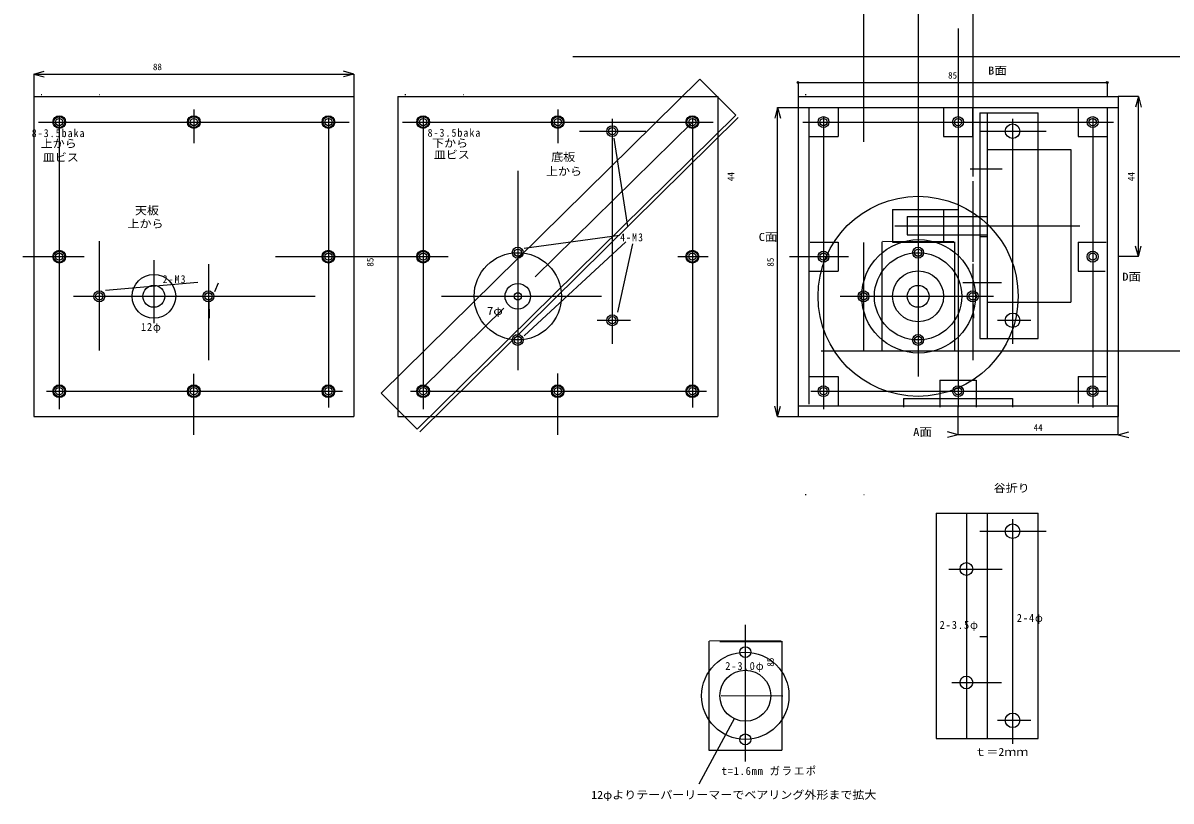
# Model space of a CAD drawing. Units: millimetres on the paper. Extents: x -348 to 253, y -229 to 176.
# Drawn here: x -327.4 to -11.9, y -228.6 to -14.6 of the extents above; entities that cross this region are included whole.
import ezdxf
from ezdxf.enums import TextEntityAlignment as Align

# ---------------------------------------------------------------- set-up
doc = ezdxf.new("R2010")
doc.units = ezdxf.units.MM
doc.header["$PDMODE"] = 32
doc.header["$PDSIZE"] = 0.5
doc.layers.add('0-0', color=7, linetype='Continuous', lineweight=25)
doc.styles.add('ＭＳ ゴシック', font='')
doc.styles.get('ＭＳ ゴシック').set_extended_font_data('MS Gothic')

msp = doc.modelspace()

# ---------------------------------------------------------------- linework, layer by layer
at = {"layer": '0-0', "color": 4}
for p, q in [((-81.429, 152.707), (-81.429, -111.857)), ((-96.429, 49.995), (-96.429, -47.325)), ((-66.429, 49.439), (-66.429, -56.873)), ((-70.444, -16.176), (-70.444, -120.231)), ((-176.264, -23.829), (134.084, -23.829)), ((-324.429, -28.66), (-321.531, -27.884)), ((-236.459, -28.66), (-239.356, -27.884)), ((-324.429, -28.66), (-236.459, -28.66)), ((-324.429, -28.66), (-321.531, -29.436)), ((-324.429, -28.66), (-324.429, -34.881)), ((-236.459, -28.66), (-239.356, -29.436)), ((-236.459, -28.66), (-236.459, -34.881)), ((-114.429, -30.985), (-29.459, -30.985)), ((-114.429, -30.985), (-114.429, -34.979)), ((-29.459, -30.985), (-29.459, -34.979)), ((-20.901, -34.881), (-26.459, -34.881)), ((-20.901, -34.881), (-21.677, -37.778)), ((-20.901, -78.881), (-20.901, -34.881)), ((-20.901, -34.881), (-20.124, -37.778)), ((-317.429, -40.569), (-317.429, -120.861)), ((-280.444, -38.446), (-280.444, -47.701)), ((-243.459, -40.723), (-243.459, -120.336)), ((-217.429, -40.569), (-217.429, -120.861)), ((-180.444, -38.446), (-180.444, -47.701)), ((-143.459, -40.723), (-143.459, -120.336)), ((-120.024, -37.881), (-120.801, -40.778)), ((-120.024, -122.881), (-120.024, -37.881)), ((-120.024, -37.881), (-119.248, -40.778)), ((-120.024, -37.881), (-114.138, -37.881)), ((-107.429, -40.569), (-107.429, -120.861)), ((-70.444, -38.446), (-70.444, -47.701)), ((-33.459, -40.723), (-33.459, -120.336)), ((-323.094, -41.881), (-237.737, -41.881)), ((-223.094, -41.881), (-137.737, -41.881)), ((-186.617, -84.473), (-143.459, -41.881)), ((-165.459, -41.027), (-165.459, -102.824)), ((-113.094, -41.881), (-27.737, -41.881)), ((-55.459, -41.027), (-55.459, -102.824)), ((-174.459, -44.381), (-156.234, -44.381)), ((-161.158, -70.593), (-164.899, -46.276)), ((-64.459, -44.381), (-46.234, -44.381)), ((-191.429, -55.302), (-191.429, -110.126)), ((-81.429, -55.302), (-81.429, -67.007)), ((-67.134, -54.781), (-58.295, -54.781)), ((-66.429, -58.146), (-66.429, -80.32)), ((-87.78, -70.381), (-37.009, -70.381)), ((-306.429, -74.593), (-306.429, -79.494)), ((-163.46, -73.04), (-189.648, -76.637)), ((-161.733, -74.766), (-189.648, -100.667)), ((-159.863, -75.342), (-164.036, -94.192)), ((-96.429, -74.995), (-96.429, -79.494)), ((-96.429, -77.184), (-96.429, -104.66)), ((-20.901, -78.881), (-21.677, -75.983)), ((-20.901, -78.881), (-20.124, -75.983)), ((-327.396, -78.881), (-324.429, -78.881)), ((-325.609, -78.881), (-310.578, -78.881)), ((-306.429, -79.48), (-306.429, -104.66)), ((-291.429, -79.813), (-291.429, -97.146)), ((-276.429, -80.923), (-276.429, -107.332)), ((-258.006, -78.881), (-224.429, -78.881)), ((-225.609, -78.881), (-210.578, -78.881)), ((-147.432, -78.881), (-139.079, -78.881)), ((-116.734, -78.881), (-114.429, -78.881)), ((-115.609, -78.881), (-100.578, -78.881)), ((-66.429, -80.834), (-66.429, -107.332)), ((-20.901, -78.881), (-26.459, -78.881)), ((-279.366, -85.99), (-304.691, -88.148)), ((-273.754, -86.134), (-274.762, -88.58)), ((-69.119, -85.981), (-58.475, -85.981)), ((-313.55, -89.795), (-247.142, -89.795)), ((-212.375, -89.795), (-168.456, -89.795)), ((-102.834, -89.795), (-60.68, -89.795)), ((-217.429, -114.881), (-195.292, -93.034)), ((-169.644, -96.381), (-160.428, -96.381)), ((-59.644, -96.381), (-50.428, -96.381)), ((-108.07, -104.795), (100.991, -104.795)), ((-280.444, -127.859), (-280.444, -111.137)), ((-180.444, -127.859), (-180.444, -110.975)), ((-320.933, -115.881), (-239.589, -115.881)), ((-220.933, -115.881), (-139.589, -115.881)), ((-110.933, -115.881), (-29.589, -115.881)), ((-120.024, -122.881), (-120.801, -119.983)), ((-120.024, -122.881), (-119.248, -119.983)), ((-120.024, -122.881), (-114.138, -122.881)), ((-70.444, -127.859), (-70.444, -120.079)), ((-26.459, -127.859), (-26.459, -120.079)), ((-70.444, -127.859), (-73.342, -127.082)), ((-70.444, -127.859), (-73.342, -128.635)), ((-26.459, -127.859), (-70.444, -127.859)), ((-26.459, -127.859), (-23.561, -127.082)), ((-26.459, -127.859), (-23.561, -128.635)), ((-68.159, -149.381), (-68.159, -211.185)), ((-55.459, -151.027), (-55.459, -212.824)), ((-64.459, -154.381), (-46.234, -154.381)), ((-72.981, -164.781), (-58.295, -164.781)), ((-128.905, -180.141), (-128.905, -217.695)), ((-72.132, -195.981), (-58.475, -195.981)), ((-135.571, -199.586), (-118.599, -199.646)), ((-131.85, -205.836), (-141.704, -223.902)), ((-59.644, -206.381), (-50.428, -206.381))]:
    msp.add_line(p, q, dxfattribs=at)
at = {"layer": '0-0', "color": 6}
for p, q in [((-228.965, -116.431), (-141.438, -30.052)), ((-141.438, -30.052), (-131.539, -39.952)), ((-218.363, -127.042), (-130.836, -40.664)), ((-71.615, -74.813), (-91.234, -74.675)), ((-71.429, -74.795), (-71.429, -104.795)), ((-276.343, -90.739), (-276.219, -95.798)), ((-66.343, -90.739), (-66.219, -95.798)), ((-75.444, -112.881), (-65.444, -112.881)), ((-75.444, -112.881), (-75.444, -120.231)), ((-65.444, -112.881), (-65.444, -120.231)), ((-85.444, -117.881), (-85.444, -120.231)), ((-119.091, -184.653), (-138.71, -184.515)), ((-118.905, -184.635), (-118.905, -214.635))]:
    msp.add_line(p, q, dxfattribs=at)
at = {"layer": '0-0'}
for p, q in [((-322.17, -34.381), (-322.425, -34.381)), ((-306.29, -34.381), (-306.378, -34.381)), ((-222.17, -34.381), (-222.425, -34.381)), ((-206.29, -34.381), (-206.378, -34.381)), ((-112.17, -34.381), (-112.425, -34.381)), ((-96.29, -34.381), (-96.378, -34.381)), ((-324.429, -34.881), (-324.429, -122.881)), ((-224.429, -34.881), (-224.429, -122.881)), ((-114.429, -34.881), (-114.429, -122.881)), ((-111.429, -37.82), (-111.429, -119.493)), ((-114.174, -37.881), (-26.557, -37.881)), ((-103.429, -37.881), (-103.429, -45.881)), ((-66.444, -37.926), (-66.444, -45.881)), ((-29.459, -37.881), (-29.459, -119.6)), ((-111.396, -45.881), (-103.429, -45.881)), ((-37.459, -74.881), (-29.744, -74.881)), ((-37.459, -74.881), (-37.459, -82.881)), ((-111.55, -82.881), (-103.429, -82.881)), ((-37.459, -82.881), (-30.052, -82.881)), ((-111.429, -111.881), (-103.429, -111.881)), ((-103.429, -111.881), (-103.429, -119.813)), ((-37.459, -111.881), (-29.744, -111.881)), ((-37.459, -111.881), (-37.459, -119.291)), ((-324.429, -122.881), (-236.459, -122.881)), ((-224.429, -122.881), (-136.459, -122.881)), ((-114.514, -119.881), (-26.502, -119.881)), ((-114.429, -122.881), (-26.459, -122.881)), ((-112.17, -144.381), (-112.425, -144.381)), ((-96.29, -144.381), (-96.378, -144.381))]:
    msp.add_line(p, q, dxfattribs=at)
at = {"layer": '0-0', "color": 5}
for p, q in [((-64.459, -39.381), (-64.459, -91.381)), ((-64.459, -39.381), (-48.459, -39.381)), ((-62.459, -39.381), (-62.459, -101.185)), ((-48.459, -101.381), (-48.459, -39.381)), ((-62.459, -49.381), (-39.459, -49.381)), ((-39.459, -49.381), (-39.459, -91.381)), ((-88.459, -65.881), (-88.459, -74.881)), ((-74.459, -65.881), (-74.459, -74.881)), ((-84.459, -67.881), (-84.459, -72.881)), ((-84.459, -67.881), (-62.459, -67.881)), ((-88.459, -74.881), (-71.429, -74.881)), ((-84.459, -72.881), (-62.459, -72.881)), ((-64.459, -73.381), (-62.459, -73.381)), ((-62.459, -91.381), (-39.459, -91.381)), ((-76.459, -149.381), (-48.459, -149.381)), ((-62.459, -149.381), (-62.459, -211.185)), ((-48.459, -211.381), (-48.459, -149.381)), ((-135.935, -184.721), (-118.905, -184.721)), ((-64.459, -183.381), (-62.459, -183.381))]:
    msp.add_line(p, q, dxfattribs=at)
at = {"layer": '0-0'}
for points in [[(-324.429, -34.881), (-236.459, -34.881), (-236.459, -122.881)], [(-224.429, -34.881), (-136.459, -34.881), (-136.459, -122.881)], [(-114.429, -34.881), (-26.459, -34.881), (-26.459, -122.881)], [(-74.444, -38.106), (-74.444, -45.881), (-66.444, -45.881)], [(-37.459, -38.26), (-37.459, -45.881), (-29.459, -45.881)], [(-111.087, -74.881), (-103.429, -74.881), (-103.429, -82.881)]]:
    msp.add_lwpolyline(points, dxfattribs=at)
at = {"layer": '0-0', "color": 6}
for points in [[(-228.965, -116.431), (-219.065, -126.33), (-131.539, -39.952)], [(-91.429, -74.795), (-91.429, -104.795), (-71.429, -104.795)], [(-85.444, -117.881), (-55.444, -117.881), (-55.444, -120.231)], [(-138.905, -184.635), (-138.905, -214.635), (-118.905, -214.635)]]:
    msp.add_lwpolyline(points, dxfattribs=at)
at = {"layer": '0-0', "color": 5}
for points in [[(-88.459, -65.881), (-70.459, -65.881), (-70.459, -74.881)], [(-64.459, -73.381), (-64.459, -101.381), (-48.459, -101.381)], [(-76.459, -149.381), (-76.459, -211.381), (-48.459, -211.381)]]:
    msp.add_lwpolyline(points, dxfattribs=at)
at = {"layer": '0-0'}
for centre, radius in [((-317.429, -41.881), 1.75), ((-317.429, -41.881), 1.5), ((-280.444, -41.881), 1.75), ((-280.444, -41.881), 1.5), ((-243.459, -41.881), 1.75), ((-243.459, -41.881), 1.5), ((-217.429, -41.881), 1.75), ((-217.429, -41.881), 1.5), ((-180.444, -41.881), 1.75), ((-180.444, -41.881), 1.5), ((-143.459, -41.881), 1.75), ((-143.459, -41.881), 1.5), ((-107.429, -41.881), 1.5), ((-70.444, -41.881), 1.5), ((-33.459, -41.881), 1.5), ((-165.459, -44.381), 1.5), ((-317.429, -78.881), 1.75), ((-317.429, -78.881), 1.5), ((-243.459, -78.881), 1.75), ((-243.459, -78.881), 1.5), ((-217.429, -78.881), 1.75), ((-217.429, -78.881), 1.5), ((-191.429, -77.795), 1.5), ((-143.459, -78.881), 1.75), ((-143.459, -78.881), 1.5), ((-107.429, -78.881), 1.5), ((-81.429, -77.795), 1.5), ((-33.459, -78.881), 1.5), ((-291.429, -89.795), 6), ((-306.429, -89.795), 1.5), ((-276.429, -89.795), 1.5), ((-191.429, -89.795), 3.5), ((-96.429, -89.795), 1.5), ((-66.429, -89.795), 1.5), ((-191.429, -89.795), 1), ((-165.459, -96.381), 1.5), ((-191.429, -101.795), 1.5), ((-81.429, -101.795), 1.5), ((-317.429, -115.881), 1.75), ((-317.429, -115.881), 1.5), ((-280.444, -115.881), 1.75), ((-280.444, -115.881), 1.5), ((-243.459, -115.881), 1.75), ((-243.459, -115.881), 1.5), ((-217.429, -115.881), 1.75), ((-217.429, -115.881), 1.5), ((-180.444, -115.881), 1.75), ((-180.444, -115.881), 1.5), ((-143.459, -115.881), 1.75), ((-143.459, -115.881), 1.5), ((-107.429, -115.881), 1.5), ((-70.444, -115.881), 1.5), ((-33.459, -115.881), 1.5), ((-128.905, -187.635), 1.5), ((-128.905, -211.635), 1.5)]:
    msp.add_circle(centre, radius, dxfattribs=at)
at = {"layer": '0-0', "color": 1}
for centre in [(-317.429, -41.881), (-280.444, -41.881), (-243.459, -41.881), (-217.429, -41.881), (-180.444, -41.881), (-143.459, -41.881), (-107.429, -41.881), (-70.444, -41.881), (-33.459, -41.881), (-165.459, -44.381), (-317.429, -78.881), (-243.459, -78.881), (-217.429, -78.881), (-191.429, -77.795), (-143.459, -78.881), (-107.429, -78.881), (-81.429, -77.795), (-33.459, -78.881), (-306.429, -89.795), (-276.429, -89.795), (-96.429, -89.795), (-66.429, -89.795), (-165.459, -96.381), (-191.429, -101.795), (-81.429, -101.795), (-317.429, -115.881), (-280.444, -115.881), (-243.459, -115.881), (-217.429, -115.881), (-180.444, -115.881), (-143.459, -115.881), (-107.429, -115.881), (-70.444, -115.881), (-33.459, -115.881)]:
    msp.add_circle(centre, 1, dxfattribs=at)
at = {"layer": '0-0', "color": 5}
for centre, radius in [((-55.459, -44.381), 2), ((-81.429, -89.795), 27.5), ((-81.298, -89.795), 15.6), ((-81.429, -89.795), 3), ((-55.459, -96.381), 2), ((-55.459, -154.381), 2), ((-68.159, -164.781), 1.75), ((-68.159, -195.981), 1.75), ((-55.459, -206.381), 2)]:
    msp.add_circle(centre, radius, dxfattribs=at)
at = {"layer": '0-0', "color": 4}
for centre in [(-191.429, -89.795), (-81.429, -89.795), (-128.905, -199.635)]:
    msp.add_circle(centre, 12, dxfattribs=at)
at = {"layer": '0-0', "color": 6}
for centre, radius in [((-81.429, -89.795), 7), ((-291.429, -89.795), 3), ((-128.905, -199.635), 7)]:
    msp.add_circle(centre, radius, dxfattribs=at)
at = {"layer": '0-0', "color": 4}
for p in [(-114.429, -30.985), (-29.459, -30.985)]:
    msp.add_point(p, dxfattribs=at)

# ---------------------------------------------------------------- texts
at = {"layer": '0-0', "color": 4, "style": 'ＭＳ ゴシック'}
for s, p in [('88', (-291.694, -28.16)), ('85', (-73.194, -30.485)), ('44', (-49.701, -127.359))]:
    msp.add_text(s, height=1.833, dxfattribs=at).set_placement(p, align=Align.BOTTOM_LEFT)
at = {"layer": '0-0', "style": 'ＭＳ ゴシック'}
for s, width, p in [('B面', 1.15, (-62.194, -29.473)), ('上から', 1.1, (-322.506, -49.538)), ('下から', 1.1, (-214.979, -49.425)), ('皿ビス', 1.1, (-321.945, -53.373)), ('皿ビス', 1.1, (-214.495, -52.623)), ('底板', 1.1, (-182.247, -53.266)), ('上から', 1.1, (-183.668, -57.18)), ('天板\u3000', 1.1, (-296.632, -67.958)), ('上から', 1.1, (-298.672, -71.609)), ('C面', 1.15, (-125.233, -75.228)), ('D面', 1.15, (-25.336, -86.158)), ('7φ', 1.15, (-199.874, -95.569)), ('A面', 1.15, (-82.783, -128.862)), ('谷折り', 1.1, (-60.675, -144.285)), ('ｔ＝2ｍｍ', 1.1, (-65.98, -216.846)), ('12φよりテーパーリーマーでベアリング外形まで拡大', 1.1, (-171.266, -228.647))]:
    msp.add_text(s, height=2.199, dxfattribs=dict(at, width=width)).set_placement(p, align=Align.BOTTOM_LEFT)
at = {"layer": '0-0', "color": 4, "style": 'ＭＳ ゴシック'}
for s, p in [('44', (-131.401, -58.131)), ('44', (-21.401, -58.131)), ('85', (-230.524, -81.631)), ('85', (-120.524, -81.631)), ('85', (-120.524, -191.631))]:
    msp.add_text(s, height=1.833, rotation=90, dxfattribs=at).set_placement(p, align=Align.BOTTOM_LEFT)
at = {"layer": '0-0', "char_height": 2.199, "attachment_point": 7, "style": 'ＭＳ ゴシック'}
for s, insert in [('\\T1.22;\\W0.9;8-3.5baka', (-324.978, -46.054)), ('\\T1.22;\\W0.9;8-3.5baka\\~', (-216.21, -45.947)), ('\\T1.22;\\W0.9;4-M3', (-163.303, -74.697)), ('\\T1.22;\\W0.9;2-M3', (-289.008, -86.211)), ('\\T1.16;\\W0.95;12φ', (-294.976, -99.922)), ('\\T1.18;\\W0.95;2-3.5φ', (-75.527, -181.839)), ('\\T1.17;\\W0.95;2-4φ', (-54.31, -179.929)), ('\\T1.18;\\W0.95;2-3.0φ', (-134.426, -193.139)), ('\\T1.16;\\W0.95;t=1.6mm\\~ガラエポ', (-135.411, -221.543))]:
    msp.add_mtext(s, dxfattribs=dict(at, insert=insert))

doc.saveas('drawing.dxf')
